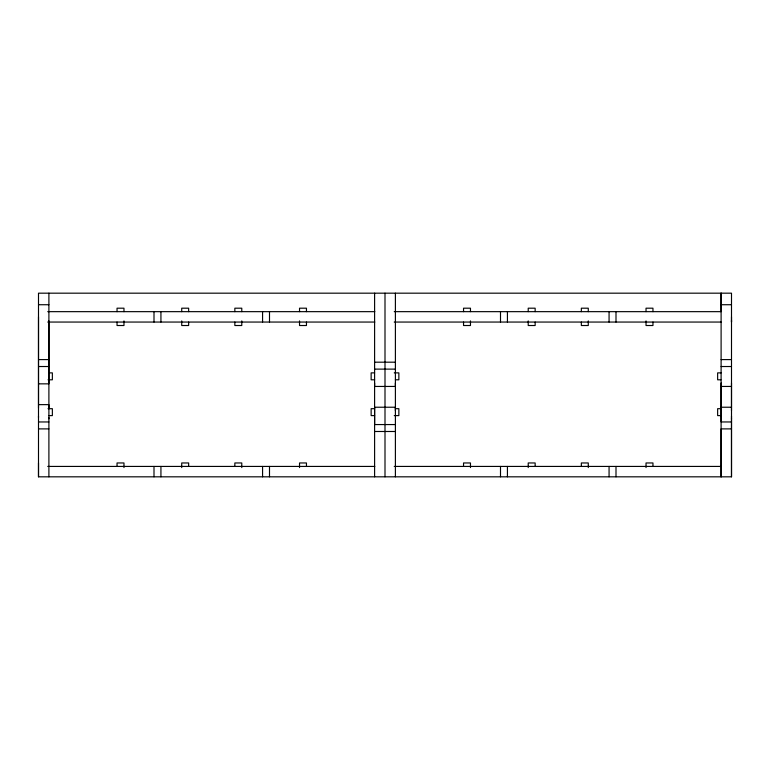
<?xml version="1.0" encoding="UTF-8"?>
<svg xmlns="http://www.w3.org/2000/svg" width="770" height="770" viewBox="0 0 770 770"><rect width="100%" height="100%" fill="white"/><g stroke="black" fill="none" stroke-linecap="round" stroke-linejoin="round"><path stroke-width="1.16" d="M38.5 476.822L38.5 293.178L731.5 293.178L731.5 476.822L38.5 476.822L38.5 462.963M38.5 417.59L38.5 416.137M38.5 408.1L38.5 316.855M48.895 418.784L48.895 417.59M48.895 408.1L48.895 404.635L38.5 404.635M48.895 320.897L48.895 383.845L38.5 383.845M374.605 382.979L374.605 386.444L395.395 386.444L395.395 382.979M395.395 410.699L395.395 407.234L374.605 407.234L374.605 424.559L395.395 424.559M721.105 382.979L721.105 421.96L731.5 421.96M731.5 476.822L731.5 418.543M731.5 418.784L731.5 416.137M731.5 410.699L731.5 382.979M731.5 316.855L731.5 322.053L731.5 320.32M38.5 304.728L48.895 304.728M721.105 304.728L731.5 304.728M47.74 311.658L374.807 311.658M394.24 311.658L721.105 311.658L721.105 293.178L721.105 476.822L721.105 428.89L731.5 428.89M47.74 322.053L374.807 322.053M394.24 322.053L721.105 322.053M38.5 359.59L48.895 359.59M721.105 359.59L731.5 359.59M374.605 362.189L395.395 362.189M38.5 366.52L48.895 366.52M721.105 366.52L731.5 366.52M374.605 369.119L395.395 369.119M48.895 372.873L52.36 372.873L52.36 379.803L48.029 379.803M374.605 372.873L371.14 372.873L371.14 379.803L374.605 379.803M394.24 372.873L398.86 372.873L398.86 379.803L395.395 379.803M721.105 372.873L717.64 372.873L717.64 379.803L720.884 379.803M721.105 386.444L731.5 386.444M721.105 407.234L731.5 407.234M48.029 408.678L52.36 408.678L52.36 415.608L48.895 415.608M374.605 408.678L371.14 408.678L371.14 415.608L374.605 415.608M395.395 408.678L398.86 408.678L398.86 415.608L394.24 415.608M720.884 408.678L717.64 408.678L717.64 415.608L721.105 415.608M38.5 421.96L48.895 421.96M38.5 428.89L48.895 428.89M374.605 431.489L395.395 431.489M47.74 466.428L374.807 466.428M394.24 466.428L721.105 466.428M652.96 311.658L652.96 308.192L646.03 308.192L646.03 311.658M652.96 322.053L652.96 325.517L646.03 325.517L646.03 320.897M652.96 466.428L652.96 462.963L646.03 462.963L646.03 467.583M616 311.658L616 322.053M616 466.428L616 476.822M609.07 311.658L609.07 322.053M609.07 466.428L609.07 476.822M588.28 311.658L588.28 308.192L581.35 308.192L581.35 311.658M588.28 320.897L588.28 325.517L581.35 325.517L581.35 322.053M588.28 467.583L588.28 462.963L581.35 462.963L581.35 466.428M535.15 311.658L535.15 308.192L528.22 308.192L528.22 311.658M535.15 322.053L535.15 325.517L528.22 325.517L528.22 320.897M535.15 466.428L535.15 462.963L528.22 462.963L528.22 467.583M507.43 311.658L507.43 322.053M507.43 466.428L507.43 476.822M500.5 311.658L500.5 322.053M500.5 466.428L500.5 476.822M470.47 311.658L470.47 308.192L463.54 308.192L463.54 311.658M470.47 320.897L470.47 325.517L463.54 325.517L463.54 322.053M470.47 467.583L470.47 462.963L463.54 462.963L463.54 466.428M395.395 293.178L395.395 476.822M385 293.178L385 476.822M374.605 293.178L374.605 476.822M306.46 311.658L306.46 308.192L299.53 308.192L299.53 311.658M306.46 322.053L306.46 325.517L299.53 325.517L299.53 320.897M306.46 466.428L306.46 462.963L299.53 462.963L299.53 467.583M269.5 311.658L269.5 322.053M269.5 466.428L269.5 476.822M262.57 311.658L262.57 322.053M262.57 466.428L262.57 476.822M241.78 311.658L241.78 308.192L234.85 308.192L234.85 311.658M241.78 320.897L241.78 325.517L234.85 325.517L234.85 322.053M241.78 467.583L241.78 462.963L234.85 462.963L234.85 466.428M188.65 311.658L188.65 308.192L181.72 308.192L181.72 311.658M188.65 322.053L188.65 325.517L181.72 325.517L181.72 320.897M188.65 466.428L188.65 462.963L181.72 462.963L181.72 467.583M160.93 311.658L160.93 322.053M160.93 466.428L160.93 476.822M154 311.658L154 322.053M154 466.428L154 476.822M123.97 311.658L123.97 308.192L117.04 308.192L117.04 311.658M123.97 320.897L123.97 325.517L117.04 325.517L117.04 322.053M123.97 467.583L123.97 462.963L117.04 462.963L117.04 466.428M48.895 293.178L48.895 476.822"/></g></svg>
